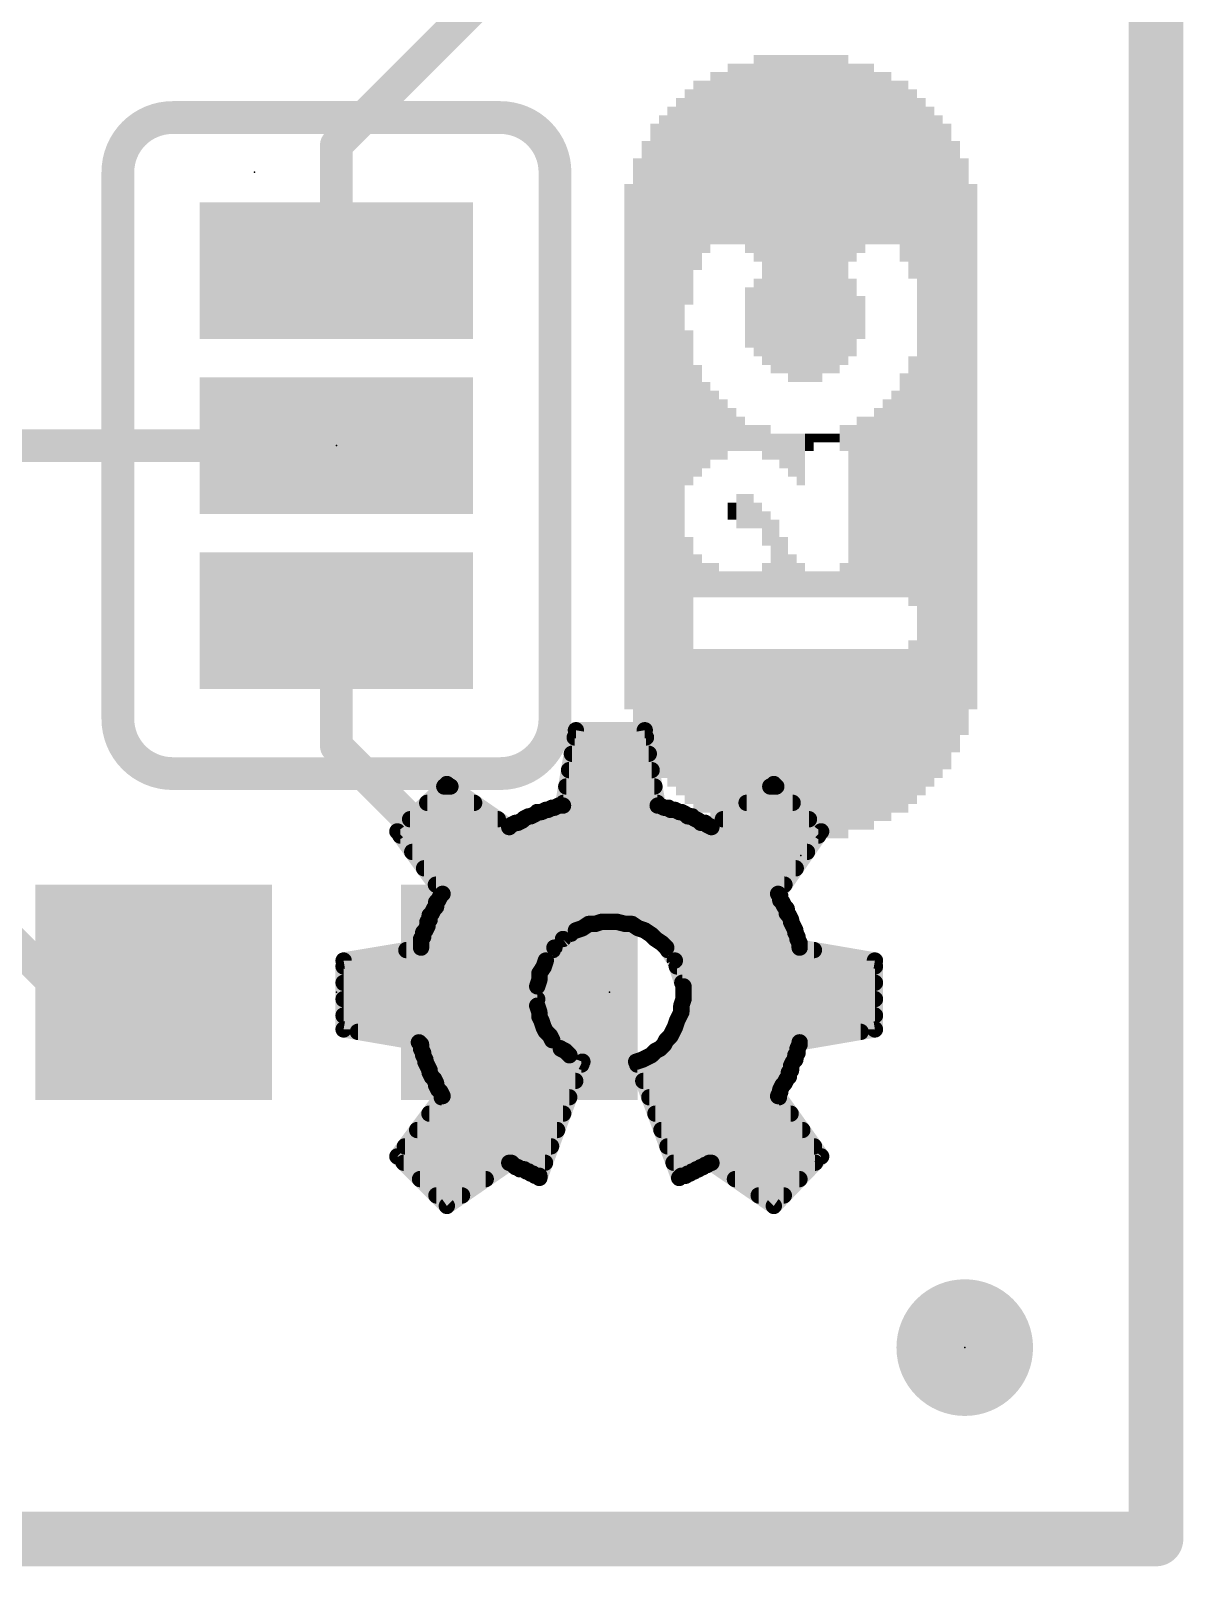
# Model space of a CAD drawing. Extents: x -12.7 to 30.6, y -10.2 to 25.5.
# Drawn here: x 25.25 to 30.61, y -0.13 to 7.01 of the extents above; entities that cross this region are included whole.
import ezdxf

# ---------------------------------------------------------------- set-up
doc = ezdxf.new("R2010")
doc.units = 0
for name, color, linetype in [('1', 12, 'CONTINUOUS'), ('16', 132, 'CONTINUOUS'), ('20', 53, 'CONTINUOUS'), ('21', 41, 'CONTINUOUS'), ('22', 40, 'CONTINUOUS'), ('23', 53, 'CONTINUOUS'), ('24', 53, 'CONTINUOUS')]:
    doc.layers.add(name, color=color, linetype=linetype)

# ---------------------------------------------------------------- blocks, each defined once
blk = doc.blocks.new('PIE')
at = {"const_width": 0.5}
blk.add_lwpolyline([(0, -0.25, 1), (0, 0.25, 1), (0, -0.25)], format="xyb", dxfattribs=at)
blk = doc.blocks.new('RECT')
blk.add_solid([(-0.5, -0.5), (0.5, -0.5), (-0.5, 0.5), (0.5, 0.5)])

msp = doc.modelspace()

# ---------------------------------------------------------------- linework, layer by layer
at = {"layer": '1'}
for points, const_width in [([(30.48, 25.4), (30.48, 0)], 0.254), ([(27.52, 7.327), (26.67, 6.477)], 0.1524), ([(26.67, 5.8928), (26.67, 6.477)], 0.1524), ([(23.876, 5.08), (26.67, 5.08)], 0.1524), ([(26.67, 4.2672), (26.67, 3.683)], 0.1524), ([(24.13, 3.81), (25.4, 2.54)], 0.1524), ([(27.52, 2.833), (26.67, 3.683)], 0.1524), ([(27.52, 2.54), (27.52, 2.833)], 0.1524), ([(25.4, 2.54), (25.82, 2.54)], 0.1524), ([(30.48, 0), (0, 0)], 0.254)]:
    msp.add_lwpolyline(points, dxfattribs=dict(at, const_width=const_width))
for points, const_width in [([(26.7081, 6.477, 1), (26.6319, 6.477)], 0.0762), ([(26.6431, 6.5039, 1), (26.6969, 6.4501)], 0.0762), ([(26.6319, 5.8928, 1), (26.7081, 5.8928)], 0.0762), ([(26.67, 5.0419, 1), (26.67, 5.1181)], 0.0762), ([(26.7081, 4.2672, 1), (26.6319, 4.2672)], 0.0762), ([(26.6319, 3.683, 1), (26.7081, 3.683)], 0.0762), ([(26.6969, 3.7099, 1), (26.6431, 3.6561)], 0.0762), ([(27.5581, 2.833, 1), (27.4819, 2.833)], 0.0762), ([(27.4931, 2.8061, 1), (27.5469, 2.8599)], 0.0762), ([(25.4, 2.5781, 1), (25.4, 2.5019)], 0.0762), ([(25.3731, 2.5131, 1), (25.4269, 2.5669)], 0.0762), ([(25.82, 2.5019, 1), (25.82, 2.5781)], 0.0762), ([(27.4819, 2.54, 1), (27.5581, 2.54)], 0.0762), ([(30.48, -0.0635, 1), (30.48, 0.0635)], 0.127), ([(30.4165, 0, 1), (30.5435, 0)], 0.127)]:
    msp.add_lwpolyline(points, format="xyb", dxfattribs=dict(at, const_width=const_width))
at = {"layer": '16', "const_width": 0.254}
for points in [[(30.48, 25.4), (30.48, 0)], [(30.48, 0), (0, 0)]]:
    msp.add_lwpolyline(points, dxfattribs=at)
at = {"layer": '16', "const_width": 0.127}
for points in [[(30.48, -0.0635, 1), (30.48, 0.0635)], [(30.4165, 0, 1), (30.5435, 0)]]:
    msp.add_lwpolyline(points, format="xyb", dxfattribs=at)
at = {"layer": '20', "const_width": 0.2032}
for points in [[(30.48, 25.4), (30.48, 0)], [(30.48, 0), (0, 0)]]:
    msp.add_lwpolyline(points, dxfattribs=at)
at = {"layer": '20', "const_width": 0.1016}
for points in [[(30.48, -0.0508, 1), (30.48, 0.0508)], [(30.4292, 0, 1), (30.5308, 0)]]:
    msp.add_lwpolyline(points, format="xyb", dxfattribs=at)
at = {"layer": '21'}
for points, const_width in [([(25.908, 6.604, 0.4142), (25.654, 6.35)], 0.1524), ([(25.908, 6.6421, 1), (25.908, 6.5659)], 0.0762), ([(25.908, 6.5659, 1), (25.908, 6.6421)], 0.0762), ([(27.686, 6.35, 0.4142), (27.432, 6.604)], 0.1524), ([(27.432, 6.6421, 1), (27.432, 6.5659)], 0.0762), ([(27.432, 6.5659, 1), (27.432, 6.6421)], 0.0762), ([(25.6921, 6.35, 1), (25.6159, 6.35)], 0.0762), ([(27.7241, 6.35, 1), (27.6479, 6.35)], 0.0762), ([(25.6159, 6.35, 1), (25.6921, 6.35)], 0.0762), ([(27.6479, 6.35, 1), (27.7241, 6.35)], 0.0762), ([(25.654, 3.81, 0.4142), (25.908, 3.556)], 0.1524), ([(25.6921, 3.81, 1), (25.6159, 3.81)], 0.0762), ([(27.432, 3.556, 0.4142), (27.686, 3.81)], 0.1524), ([(27.7241, 3.81, 1), (27.6479, 3.81)], 0.0762), ([(25.6159, 3.81, 1), (25.6921, 3.81)], 0.0762), ([(27.6479, 3.81, 1), (27.7241, 3.81)], 0.0762), ([(25.908, 3.5941, 1), (25.908, 3.5179)], 0.0762), ([(25.908, 3.5179, 1), (25.908, 3.5941)], 0.0762), ([(27.432, 3.5941, 1), (27.432, 3.5179)], 0.0762), ([(27.432, 3.5179, 1), (27.432, 3.5941)], 0.0762)]:
    msp.add_lwpolyline(points, format="xyb", dxfattribs=dict(at, const_width=const_width))
at = {"layer": '21', "const_width": 0.1524}
for points in [[(25.908, 6.604), (27.432, 6.604)], [(25.654, 3.81), (25.654, 6.35)], [(27.686, 6.35), (27.686, 3.81)], [(25.908, 3.556), (27.432, 3.556)]]:
    msp.add_lwpolyline(points, dxfattribs=at)
at = {"layer": '22', "const_width": 0.076}
for points in [[(27.7234, 3.4074), (27.7834, 3.7574)], [(27.7834, 3.7574), (28.1034, 3.7574)], [(28.1034, 3.7574), (28.1634, 3.4074)], [(27.7777, 3.724), (28.1091, 3.724)], [(27.7646, 3.648), (28.1221, 3.648)], [(27.7516, 3.572), (28.1352, 3.572)], [(26.9534, 3.2874), (27.1834, 3.5074)], [(27.1715, 3.496), (27.1999, 3.496)], [(27.1834, 3.5074), (27.4734, 3.3074)], [(27.7386, 3.496), (28.1482, 3.496)], [(28.4134, 3.3074), (28.7034, 3.5074)], [(28.6869, 3.496), (28.7148, 3.496)], [(28.7034, 3.5074), (28.9234, 3.2874)], [(27.0921, 3.42), (27.3101, 3.42)], [(27.6234, 3.3774), (27.6434, 3.3874)], [(27.6434, 3.3874), (27.6534, 3.3874)], [(27.6534, 3.3874), (27.6734, 3.3974)], [(27.6734, 3.3974), (27.6834, 3.3974)], [(27.6834, 3.3974), (27.7034, 3.4074)], [(27.7034, 3.4074), (27.7234, 3.4074)], [(27.7256, 3.42), (28.1612, 3.42)], [(28.1634, 3.4074), (28.1734, 3.4074)], [(28.1734, 3.4074), (28.1934, 3.3974)], [(28.1934, 3.3974), (28.2134, 3.3974)], [(28.2134, 3.3974), (28.2234, 3.3874)], [(28.2234, 3.3874), (28.2434, 3.3874)], [(28.2434, 3.3874), (28.2634, 3.3774)], [(28.5767, 3.42), (28.7908, 3.42)], [(27.0126, 3.344), (27.4203, 3.344)], [(27.4734, 3.3074), (27.4834, 3.3174)], [(27.4834, 3.3174), (27.5034, 3.3274)], [(27.5034, 3.3274), (27.5134, 3.3274)], [(27.5134, 3.3274), (27.5334, 3.3374)], [(27.5334, 3.3374), (27.5434, 3.3474)], [(27.54, 3.344), (28.3401, 3.344)], [(27.5434, 3.3474), (27.5634, 3.3574)], [(27.5634, 3.3574), (27.5734, 3.3574)], [(27.5734, 3.3574), (27.5934, 3.3674)], [(27.5934, 3.3674), (27.6034, 3.3774)], [(27.6034, 3.3774), (27.6234, 3.3774)], [(28.2634, 3.3774), (28.2734, 3.3774)], [(28.2734, 3.3774), (28.2934, 3.3674)], [(28.2934, 3.3674), (28.3034, 3.3574)], [(28.3034, 3.3574), (28.3234, 3.3574)], [(28.3234, 3.3574), (28.3334, 3.3474)], [(28.3334, 3.3474), (28.3534, 3.3374)], [(28.3534, 3.3374), (28.3634, 3.3274)], [(28.3634, 3.3274), (28.3834, 3.3274)], [(28.3834, 3.3274), (28.3934, 3.3174)], [(28.3934, 3.3174), (28.4134, 3.3074)], [(28.4665, 3.344), (28.8668, 3.344)], [(27.1634, 2.9974), (26.9534, 3.2874)], [(26.9674, 3.268), (28.91, 3.268)], [(28.9234, 3.2874), (28.7234, 2.9974)], [(27.0225, 3.192), (28.8576, 3.192)], [(27.0775, 3.116), (28.8052, 3.116)], [(27.1325, 3.04), (28.7528, 3.04)], [(27.1334, 2.9574), (27.1434, 2.9674)], [(27.14, 2.964), (28.7368, 2.964)], [(27.1434, 2.9674), (27.1534, 2.9874)], [(27.1534, 2.9874), (27.1634, 2.9974)], [(28.7234, 2.9974), (28.7334, 2.9874)], [(28.7334, 2.9874), (28.7334, 2.9674)], [(28.7334, 2.9674), (28.7434, 2.9574)], [(27.1034, 2.8974), (27.1134, 2.9074)], [(27.1034, 2.8774), (27.1034, 2.8974)], [(27.1034, 2.888), (28.7781, 2.888)], [(27.1134, 2.9074), (27.1234, 2.9274)], [(27.1234, 2.9274), (27.1334, 2.9374)], [(27.1334, 2.9374), (27.1334, 2.9574)], [(28.7434, 2.9574), (28.7534, 2.9374)], [(28.7534, 2.9374), (28.7634, 2.9274)], [(28.7634, 2.9274), (28.7634, 2.9074)], [(28.7634, 2.9074), (28.7734, 2.8974)], [(28.7734, 2.8974), (28.7834, 2.8774)], [(27.0734, 2.8174), (27.0834, 2.8274)], [(27.0734, 2.7974), (27.0734, 2.8174)], [(27.0834, 2.8274), (27.0934, 2.8474)], [(27.0934, 2.8674), (27.1034, 2.8774)], [(27.0934, 2.8474), (27.0934, 2.8674)], [(27.7834, 2.8274), (27.7234, 2.7874)], [(27.8134, 2.8374), (27.7834, 2.8274)], [(27.8434, 2.8574), (27.8134, 2.8374)], [(27.8734, 2.8574), (27.8434, 2.8574)], [(27.9034, 2.8674), (27.8734, 2.8574)], [(27.9734, 2.8674), (27.9034, 2.8674)], [(28.0134, 2.8574), (27.9734, 2.8674)], [(28.0434, 2.8574), (28.0134, 2.8574)], [(28.0734, 2.8374), (28.0434, 2.8574)], [(28.1034, 2.8274), (28.0734, 2.8374)], [(28.1334, 2.8074), (28.1034, 2.8274)], [(28.7834, 2.8774), (28.7834, 2.8674)], [(28.7834, 2.8674), (28.8034, 2.8274)], [(28.8034, 2.8274), (28.8034, 2.8174)], [(28.8034, 2.8174), (28.8134, 2.7974)], [(26.7034, 2.6874), (27.0634, 2.7474)], [(27.0634, 2.7874), (27.0734, 2.7974)], [(27.0634, 2.7474), (27.0634, 2.7874)], [(27.0734, 2.812), (27.7603, 2.812)], [(27.6834, 2.7474), (27.6434, 2.6874)], [(27.7234, 2.7874), (27.6834, 2.7474)], [(28.1265, 2.812), (28.8061, 2.812)], [(28.1534, 2.7874), (28.1334, 2.8074)], [(28.1834, 2.7674), (28.1534, 2.7874)], [(28.2034, 2.7474), (28.1834, 2.7674)], [(28.2434, 2.6874), (28.2034, 2.7474)], [(28.8134, 2.7974), (28.8134, 2.7874)], [(28.8134, 2.7874), (28.8234, 2.7674)], [(28.8234, 2.7674), (28.8234, 2.7474)], [(28.8234, 2.7474), (29.1734, 2.6874)], [(26.7034, 2.3674), (26.7034, 2.6874)], [(26.9952, 2.736), (27.6758, 2.736)], [(27.6434, 2.6874), (27.6334, 2.6574)], [(28.211, 2.736), (28.8897, 2.736)], [(28.2834, 2.5674), (28.2434, 2.6874)], [(29.1734, 2.6874), (29.1734, 2.3674)], [(26.7034, 2.66), (27.6343, 2.66)], [(27.6334, 2.6574), (27.6134, 2.6274)], [(27.6134, 2.6274), (27.6134, 2.5974)], [(28.2525, 2.66), (29.1734, 2.66)], [(26.7034, 2.584), (27.6089, 2.584)], [(27.6134, 2.5974), (27.6034, 2.5674)], [(27.6034, 2.5674), (27.6034, 2.4774)], [(28.2779, 2.584), (29.1734, 2.584)], [(28.2834, 2.5074), (28.2834, 2.5674)], [(26.7034, 2.508), (27.6034, 2.508)], [(27.6034, 2.4774), (27.6134, 2.4474)], [(28.2734, 2.4774), (28.2834, 2.5074)], [(28.2734, 2.4474), (28.2734, 2.4774)], [(28.2834, 2.508), (29.1734, 2.508)], [(26.7034, 2.432), (27.6134, 2.432)], [(27.6134, 2.4474), (27.6134, 2.4274)], [(27.6134, 2.4274), (27.6234, 2.4074)], [(27.6234, 2.4074), (27.6334, 2.3774)], [(28.2434, 2.3774), (28.2534, 2.4074)], [(28.2534, 2.4074), (28.2734, 2.4474)], [(28.2657, 2.432), (29.1734, 2.432)], [(27.0534, 2.3074), (26.7034, 2.3674)], [(26.7697, 2.356), (27.6448, 2.356)], [(27.6334, 2.3774), (27.6434, 2.3574)], [(27.6434, 2.3574), (27.6634, 2.3374)], [(27.6634, 2.3374), (27.6734, 2.3174)], [(27.6734, 2.3174), (27.7134, 2.2774)], [(28.1934, 2.2974), (28.2034, 2.3174)], [(28.2034, 2.3174), (28.2234, 2.3374)], [(28.2234, 2.3374), (28.2434, 2.3774)], [(28.2327, 2.356), (29.1071, 2.356)], [(29.1734, 2.3674), (28.8234, 2.3074)], [(27.0634, 2.2974), (27.0534, 2.3074)], [(27.0634, 2.2774), (27.0634, 2.2974)], [(27.0634, 2.28), (27.7108, 2.28)], [(27.0734, 2.2574), (27.0634, 2.2774)], [(27.0734, 2.2474), (27.0734, 2.2574)], [(27.0834, 2.2274), (27.0734, 2.2474)], [(27.7134, 2.2774), (27.7334, 2.2674)], [(27.7334, 2.2674), (27.7534, 2.2474)], [(27.7534, 2.2474), (27.8134, 2.2174)], [(28.0934, 2.2274), (28.1334, 2.2474)], [(28.1334, 2.2474), (28.1534, 2.2674)], [(28.1534, 2.2674), (28.1734, 2.2774)], [(28.1734, 2.2774), (28.1934, 2.2974)], [(28.176, 2.28), (28.8147, 2.28)], [(28.8134, 2.2574), (28.8034, 2.2474)], [(28.8034, 2.2474), (28.8034, 2.2274)], [(28.8234, 2.2974), (28.8134, 2.2774)], [(28.8134, 2.2774), (28.8134, 2.2574)], [(28.8234, 2.3074), (28.8234, 2.2974)], [(27.0834, 2.2174), (27.0834, 2.2274)], [(27.1034, 2.1774), (27.0834, 2.2174)], [(27.0901, 2.204), (27.8085, 2.204)], [(27.1034, 2.1674), (27.1034, 2.1774)], [(27.8134, 2.2174), (27.6134, 1.6774)], [(28.0634, 2.2174), (28.0934, 2.2274)], [(28.2634, 1.6774), (28.0634, 2.2174)], [(28.0684, 2.204), (28.7867, 2.204)], [(28.7834, 2.1774), (28.7734, 2.1674)], [(28.7934, 2.2174), (28.7834, 2.1974)], [(28.7834, 2.1974), (28.7834, 2.1774)], [(28.8034, 2.2274), (28.7934, 2.2174)], [(27.1134, 2.1474), (27.1034, 2.1674)], [(27.1234, 2.1374), (27.1134, 2.1474)], [(27.1334, 2.1174), (27.1234, 2.1374)], [(27.1281, 2.128), (27.7803, 2.128)], [(27.1334, 2.1074), (27.1334, 2.1174)], [(27.1434, 2.0874), (27.1334, 2.1074)], [(28.0965, 2.128), (28.7587, 2.128)], [(28.7434, 2.1074), (28.7334, 2.0874)], [(28.7534, 2.1174), (28.7434, 2.1074)], [(28.7634, 2.1374), (28.7534, 2.1174)], [(28.7734, 2.1474), (28.7634, 2.1374)], [(28.7734, 2.1674), (28.7734, 2.1474)], [(26.9534, 1.7774), (27.1634, 2.0574)], [(27.1534, 2.0774), (27.1434, 2.0874)], [(27.1634, 2.0574), (27.1534, 2.0774)], [(27.1594, 2.052), (27.7522, 2.052)], [(28.1247, 2.052), (28.7272, 2.052)], [(28.7334, 2.0774), (28.7234, 2.0574)], [(28.7234, 2.0574), (28.9234, 1.7774)], [(28.7334, 2.0874), (28.7334, 2.0774)], [(27.1024, 1.976), (27.724, 1.976)], [(28.1528, 1.976), (28.7815, 1.976)], [(27.0454, 1.9), (27.6959, 1.9)], [(28.1809, 1.9), (28.8358, 1.9)], [(26.9884, 1.824), (27.6677, 1.824)], [(28.2091, 1.824), (28.8901, 1.824)], [(27.1834, 1.5474), (26.9534, 1.7774)], [(26.9828, 1.748), (27.6396, 1.748)], [(27.4734, 1.7474), (27.1834, 1.5474)], [(27.4834, 1.7474), (27.4734, 1.7474)], [(27.5034, 1.7274), (27.4834, 1.7474)], [(28.2372, 1.748), (28.8953, 1.748)], [(28.4034, 1.7474), (28.3934, 1.7374)], [(28.4134, 1.7474), (28.4034, 1.7474)], [(28.7034, 1.5474), (28.4134, 1.7474)], [(28.9234, 1.7774), (28.7034, 1.5474)], [(27.5134, 1.7274), (27.5034, 1.7274)], [(27.5234, 1.7174), (27.5134, 1.7274)], [(27.5434, 1.7174), (27.5234, 1.7174)], [(27.5534, 1.7074), (27.5434, 1.7174)], [(27.5634, 1.7074), (27.5534, 1.7074)], [(27.5734, 1.6974), (27.5634, 1.7074)], [(27.5834, 1.6974), (27.5734, 1.6974)], [(27.5934, 1.6874), (27.5834, 1.6974)], [(27.6134, 1.6874), (27.5934, 1.6874)], [(27.6134, 1.6774), (27.6134, 1.6874)], [(28.2734, 1.6874), (28.2634, 1.6774)], [(28.2934, 1.6874), (28.2734, 1.6874)], [(28.3034, 1.6974), (28.2934, 1.6874)], [(28.3134, 1.6974), (28.3034, 1.6974)], [(28.3234, 1.7074), (28.3134, 1.6974)], [(28.3334, 1.7074), (28.3234, 1.7074)], [(28.3434, 1.7174), (28.3334, 1.7074)], [(28.3534, 1.7174), (28.3434, 1.7174)], [(28.3634, 1.7274), (28.3534, 1.7174)], [(28.3734, 1.7274), (28.3634, 1.7274)], [(28.3834, 1.7374), (28.3734, 1.7274)], [(28.3934, 1.7374), (28.3834, 1.7374)], [(27.0588, 1.672), (27.3641, 1.672)], [(28.5227, 1.672), (28.8226, 1.672)], [(27.1348, 1.596), (27.2539, 1.596)], [(28.6329, 1.596), (28.7499, 1.596)]]:
    msp.add_lwpolyline(points, dxfattribs=at)
at = {"layer": '22', "const_width": 0.038}
for points in [[(27.7834, 3.7764, 1), (27.7834, 3.7384)], [(27.8021, 3.7542, 1), (27.7647, 3.7606)], [(28.1221, 3.7606, 1), (28.0847, 3.7542)], [(28.1034, 3.7384, 1), (28.1034, 3.7764)], [(27.7777, 3.743, 1), (27.7777, 3.705)], [(28.1091, 3.705, 1), (28.1091, 3.743)], [(27.7646, 3.667, 1), (27.7646, 3.629)], [(28.1221, 3.629, 1), (28.1221, 3.667)], [(27.7516, 3.591, 1), (27.7516, 3.553)], [(28.1352, 3.553, 1), (28.1352, 3.591)], [(27.1715, 3.515, 1), (27.1715, 3.477)], [(27.1942, 3.523, 1), (27.1726, 3.4917)], [(27.1965, 3.4936, 1), (27.1703, 3.5211)], [(27.1999, 3.477, 1), (27.1999, 3.515)], [(27.7386, 3.515, 1), (27.7386, 3.477)], [(28.1482, 3.477, 1), (28.1482, 3.515)], [(28.6869, 3.515, 1), (28.6869, 3.477)], [(28.7168, 3.5208, 1), (28.69, 3.4939)], [(28.7142, 3.4917, 1), (28.6926, 3.523)], [(28.7148, 3.477, 1), (28.7148, 3.515)], [(27.0921, 3.439, 1), (27.0921, 3.401)], [(27.3101, 3.401, 1), (27.3101, 3.439)], [(27.6434, 3.4064, 1), (27.6434, 3.3684)], [(27.6519, 3.3704, 1), (27.6349, 3.4044)], [(27.6534, 3.3684, 1), (27.6534, 3.4064)], [(27.6734, 3.4164, 1), (27.6734, 3.3784)], [(27.6749, 3.4144, 1), (27.6919, 3.3804)], [(27.6819, 3.3804, 1), (27.6649, 3.4144)], [(27.6834, 3.3784, 1), (27.6834, 3.4164)], [(27.7034, 3.4264, 1), (27.7034, 3.3884)], [(27.7119, 3.3904, 1), (27.6949, 3.4244)], [(27.7047, 3.4106, 1), (27.7421, 3.4042)], [(27.7256, 3.439, 1), (27.7256, 3.401)], [(27.7234, 3.3884, 1), (27.7234, 3.4264)], [(28.1634, 3.4264, 1), (28.1634, 3.3884)], [(28.1447, 3.4042, 1), (28.1821, 3.4106)], [(28.1819, 3.4244, 1), (28.1649, 3.3904)], [(28.1612, 3.401, 1), (28.1612, 3.439)], [(28.1734, 3.3884, 1), (28.1734, 3.4264)], [(28.1934, 3.4164, 1), (28.1934, 3.3784)], [(28.1849, 3.3804, 1), (28.2019, 3.4144)], [(28.2268, 3.4108, 1), (28.2, 3.3839)], [(28.2234, 3.4064, 1), (28.2234, 3.3684)], [(28.2134, 3.3784, 1), (28.2134, 3.4164)], [(28.2519, 3.4044, 1), (28.2349, 3.3704)], [(28.2434, 3.3684, 1), (28.2434, 3.4064)], [(28.5767, 3.439, 1), (28.5767, 3.401)], [(28.7908, 3.401, 1), (28.7908, 3.439)], [(27.0126, 3.363, 1), (27.0126, 3.325)], [(27.4203, 3.325, 1), (27.4203, 3.363)], [(27.4749, 3.3344, 1), (27.4919, 3.3004)], [(27.4968, 3.3039, 1), (27.47, 3.3308)], [(27.5034, 3.3464, 1), (27.5034, 3.3084)], [(27.5049, 3.3444, 1), (27.5219, 3.3104)], [(27.5119, 3.3104, 1), (27.4949, 3.3444)], [(27.5134, 3.3084, 1), (27.5134, 3.3464)], [(27.52, 3.3508, 1), (27.5468, 3.3239)], [(27.54, 3.363, 1), (27.54, 3.325)], [(27.5349, 3.3644, 1), (27.5519, 3.3304)], [(27.5419, 3.3204, 1), (27.5249, 3.3544)], [(27.5568, 3.3339, 1), (27.53, 3.3608)], [(27.5634, 3.3764, 1), (27.5634, 3.3384)], [(27.5649, 3.3744, 1), (27.5819, 3.3404)], [(27.5719, 3.3404, 1), (27.5549, 3.3744)], [(27.5734, 3.3384, 1), (27.5734, 3.3764)], [(27.58, 3.3808, 1), (27.6068, 3.3539)], [(27.6034, 3.3964, 1), (27.6034, 3.3584)], [(27.6019, 3.3504, 1), (27.5849, 3.3844)], [(27.6168, 3.3639, 1), (27.59, 3.3908)], [(27.6149, 3.3944, 1), (27.6319, 3.3604)], [(27.6234, 3.3584, 1), (27.6234, 3.3964)], [(27.6449, 3.4044, 1), (27.6619, 3.3704)], [(28.21, 3.3739, 1), (28.2368, 3.4008)], [(28.2634, 3.3964, 1), (28.2634, 3.3584)], [(28.2819, 3.3944, 1), (28.2649, 3.3604)], [(28.2549, 3.3604, 1), (28.2719, 3.3944)], [(28.2734, 3.3584, 1), (28.2734, 3.3964)], [(28.3068, 3.3808, 1), (28.28, 3.3539)], [(28.3034, 3.3764, 1), (28.3034, 3.3384)], [(28.2849, 3.3504, 1), (28.3019, 3.3844)], [(28.29, 3.3439, 1), (28.3168, 3.3708)], [(28.3368, 3.3708, 1), (28.31, 3.3439)], [(28.3419, 3.3644, 1), (28.3249, 3.3304)], [(28.32, 3.3339, 1), (28.3468, 3.3608)], [(28.3234, 3.3384, 1), (28.3234, 3.3764)], [(28.3668, 3.3508, 1), (28.34, 3.3239)], [(28.3401, 3.325, 1), (28.3401, 3.363)], [(28.3634, 3.3464, 1), (28.3634, 3.3084)], [(28.3449, 3.3204, 1), (28.3619, 3.3544)], [(28.35, 3.3139, 1), (28.3768, 3.3408)], [(28.3968, 3.3408, 1), (28.37, 3.3139)], [(28.4019, 3.3344, 1), (28.3849, 3.3004)], [(28.3834, 3.3084, 1), (28.3834, 3.3464)], [(28.4665, 3.363, 1), (28.4665, 3.325)], [(28.8668, 3.325, 1), (28.8668, 3.363)], [(26.9688, 3.2985, 1), (26.938, 3.2762)], [(26.9403, 3.3011, 1), (26.9665, 3.2736)], [(26.9674, 3.287, 1), (26.9674, 3.249)], [(27.46, 3.3208, 1), (27.4868, 3.2939)], [(27.4626, 3.2917, 1), (27.4842, 3.323)], [(28.38, 3.3039, 1), (28.4068, 3.3308)], [(28.4026, 3.323, 1), (28.4242, 3.2917)], [(28.4049, 3.2904, 1), (28.4219, 3.3244)], [(28.939, 3.2766, 1), (28.9078, 3.2982)], [(28.91, 3.2739, 1), (28.9368, 3.3008)], [(28.91, 3.249, 1), (28.91, 3.287)], [(27.0225, 3.211, 1), (27.0225, 3.173)], [(28.8576, 3.173, 1), (28.8576, 3.211)], [(27.0775, 3.135, 1), (27.0775, 3.097)], [(28.8052, 3.097, 1), (28.8052, 3.135)], [(27.1325, 3.059, 1), (27.1325, 3.021)], [(28.7528, 3.021, 1), (28.7528, 3.059)], [(27.14, 2.983, 1), (27.14, 2.945)], [(27.1568, 2.9539, 1), (27.13, 2.9808)], [(27.14, 3.0008, 1), (27.1668, 2.9739)], [(27.1704, 2.9789, 1), (27.1364, 2.9959)], [(27.148, 2.9862, 1), (27.1788, 3.0085)], [(27.1768, 2.9839, 1), (27.15, 3.0108)], [(28.7368, 3.0108, 1), (28.71, 2.9839)], [(28.7078, 3.0082, 1), (28.739, 2.9866)], [(28.7524, 2.9874, 1), (28.7144, 2.9874)], [(28.7468, 2.9808, 1), (28.72, 2.9539)], [(28.72, 2.9739, 1), (28.7468, 3.0008)], [(28.7368, 2.945, 1), (28.7368, 2.983)], [(27.1224, 2.8974, 1), (27.0844, 2.8974)], [(27.09, 2.9108, 1), (27.1168, 2.8839)], [(27.1034, 2.907, 1), (27.1034, 2.869)], [(27.0964, 2.9159, 1), (27.1304, 2.8989)], [(27.1268, 2.8939, 1), (27.1, 2.9208)], [(27.11, 2.9408, 1), (27.1368, 2.9139)], [(27.1404, 2.9189, 1), (27.1064, 2.9359)], [(27.1524, 2.9574, 1), (27.1144, 2.9574)], [(27.12, 2.9708, 1), (27.1468, 2.9439)], [(27.1144, 2.9374, 1), (27.1524, 2.9374)], [(27.1468, 2.9239, 1), (27.12, 2.9508)], [(27.1264, 2.9759, 1), (27.1604, 2.9589)], [(28.7144, 2.9674, 1), (28.7524, 2.9674)], [(28.7604, 2.9659, 1), (28.7264, 2.9489)], [(28.73, 2.9439, 1), (28.7568, 2.9708)], [(28.7668, 2.9508, 1), (28.74, 2.9239)], [(28.7364, 2.9289, 1), (28.7704, 2.9459)], [(28.7824, 2.9274, 1), (28.7444, 2.9274)], [(28.7768, 2.9208, 1), (28.75, 2.8939)], [(28.7444, 2.9074, 1), (28.7824, 2.9074)], [(28.75, 2.9139, 1), (28.7768, 2.9408)], [(28.7904, 2.9059, 1), (28.7564, 2.8889)], [(28.76, 2.8839, 1), (28.7868, 2.9108)], [(28.7781, 2.869, 1), (28.7781, 2.907)], [(27.0924, 2.8174, 1), (27.0544, 2.8174)], [(27.0664, 2.8359, 1), (27.1004, 2.8189)], [(27.0968, 2.8139, 1), (27.07, 2.8408)], [(27.1124, 2.8674, 1), (27.0744, 2.8674)], [(27.08, 2.8808, 1), (27.1068, 2.8539)], [(27.0744, 2.8474, 1), (27.1124, 2.8474)], [(27.1104, 2.8389, 1), (27.0764, 2.8559)], [(27.0844, 2.8774, 1), (27.1224, 2.8774)], [(27.1168, 2.8639, 1), (27.09, 2.8908)], [(27.7774, 2.8454, 1), (27.7894, 2.8093)], [(27.7939, 2.8116, 1), (27.7729, 2.8432)], [(27.8029, 2.8532, 1), (27.8239, 2.8216)], [(27.8194, 2.8193, 1), (27.8074, 2.8554)], [(27.8434, 2.8764, 1), (27.8434, 2.8384)], [(27.8539, 2.8416, 1), (27.8329, 2.8732)], [(27.8674, 2.8754, 1), (27.8794, 2.8393)], [(27.8734, 2.8384, 1), (27.8734, 2.8764)], [(27.9034, 2.8864, 1), (27.9034, 2.8484)], [(27.9094, 2.8493, 1), (27.8974, 2.8854)], [(27.978, 2.8858, 1), (27.9688, 2.8489)], [(27.9734, 2.8484, 1), (27.9734, 2.8864)], [(28.0134, 2.8764, 1), (28.0134, 2.8384)], [(28.0088, 2.8389, 1), (28.018, 2.8758)], [(28.0539, 2.8732, 1), (28.0329, 2.8416)], [(28.0434, 2.8384, 1), (28.0434, 2.8764)], [(28.0794, 2.8554, 1), (28.0674, 2.8193)], [(28.0629, 2.8216, 1), (28.0839, 2.8532)], [(28.1139, 2.8432, 1), (28.0929, 2.8116)], [(28.0974, 2.8093, 1), (28.1094, 2.8454)], [(28.8024, 2.8774, 1), (28.7644, 2.8774)], [(28.8004, 2.8759, 1), (28.7664, 2.8589)], [(28.7644, 2.8674, 1), (28.8024, 2.8674)], [(28.7664, 2.8689, 1), (28.8004, 2.8859)], [(28.8224, 2.8274, 1), (28.7844, 2.8274)], [(28.8204, 2.8259, 1), (28.7864, 2.8089)], [(28.7864, 2.8189, 1), (28.8204, 2.8359)], [(27.0824, 2.7874, 1), (27.0444, 2.7874)], [(27.05, 2.8008, 1), (27.0768, 2.7739)], [(27.0734, 2.831, 1), (27.0734, 2.793)], [(27.06, 2.8308, 1), (27.0868, 2.8039)], [(27.0544, 2.7974, 1), (27.0924, 2.7974)], [(27.0868, 2.7839, 1), (27.06, 2.8108)], [(27.0665, 2.7286, 1), (27.0603, 2.7661)], [(27.6992, 2.7368, 1), (27.6676, 2.7579)], [(27.7129, 2.8032, 1), (27.7339, 2.7716)], [(27.7368, 2.7739, 1), (27.71, 2.8008)], [(27.7603, 2.793, 1), (27.7603, 2.831)], [(28.1265, 2.831, 1), (28.1265, 2.793)], [(28.1468, 2.8208, 1), (28.12, 2.7939)], [(28.1229, 2.7916, 1), (28.1439, 2.8232)], [(28.1639, 2.8032, 1), (28.1429, 2.7716)], [(28.14, 2.7739, 1), (28.1668, 2.8008)], [(28.1968, 2.7808, 1), (28.17, 2.7539)], [(28.1729, 2.7516, 1), (28.1939, 2.7832)], [(28.2192, 2.7579, 1), (28.1876, 2.7368)], [(28.7844, 2.8174, 1), (28.8224, 2.8174)], [(28.8324, 2.7974, 1), (28.7944, 2.7974)], [(28.8304, 2.7959, 1), (28.7964, 2.7789)], [(28.7944, 2.7874, 1), (28.8324, 2.7874)], [(28.7964, 2.7889, 1), (28.8304, 2.8059)], [(28.8424, 2.7674, 1), (28.8044, 2.7674)], [(28.8266, 2.7661, 1), (28.8202, 2.7286)], [(28.8061, 2.793, 1), (28.8061, 2.831)], [(28.8064, 2.7589, 1), (28.8404, 2.7759)], [(26.7224, 2.6874, 1), (26.6844, 2.6874)], [(26.7003, 2.7061, 1), (26.7065, 2.6686)], [(26.9952, 2.755, 1), (26.9952, 2.717)], [(27.0444, 2.7474, 1), (27.0824, 2.7474)], [(27.6276, 2.6979, 1), (27.6592, 2.6768)], [(27.6614, 2.6814, 1), (27.6254, 2.6934)], [(27.67, 2.7608, 1), (27.6968, 2.7339)], [(27.6758, 2.717, 1), (27.6758, 2.755)], [(28.19, 2.7339, 1), (28.2168, 2.7608)], [(28.211, 2.755, 1), (28.211, 2.717)], [(28.2614, 2.6934, 1), (28.2254, 2.6814)], [(28.2276, 2.6768, 1), (28.2592, 2.6979)], [(28.8044, 2.7474, 1), (28.8424, 2.7474)], [(28.8897, 2.717, 1), (28.8897, 2.755)], [(29.1924, 2.6874, 1), (29.1544, 2.6874)], [(29.1702, 2.6686, 1), (29.1766, 2.7061)], [(26.7034, 2.679, 1), (26.7034, 2.641)], [(27.6324, 2.6274, 1), (27.5944, 2.6274)], [(27.5976, 2.6379, 1), (27.6292, 2.6168)], [(27.6154, 2.6634, 1), (27.6514, 2.6514)], [(27.6492, 2.6468, 1), (27.6176, 2.6679)], [(27.6343, 2.641, 1), (27.6343, 2.679)], [(28.2525, 2.679, 1), (28.2525, 2.641)], [(29.1734, 2.641, 1), (29.1734, 2.679)], [(26.7034, 2.603, 1), (26.7034, 2.565)], [(27.6224, 2.5674, 1), (27.5844, 2.5674)], [(27.5854, 2.5734, 1), (27.6214, 2.5614)], [(27.5944, 2.5974, 1), (27.6324, 2.5974)], [(27.6314, 2.5914, 1), (27.5954, 2.6034)], [(27.6089, 2.565, 1), (27.6089, 2.603)], [(28.2779, 2.603, 1), (28.2779, 2.565)], [(28.3024, 2.5674, 1), (28.2644, 2.5674)], [(28.2654, 2.5614, 1), (28.3014, 2.5734)], [(29.1734, 2.565, 1), (29.1734, 2.603)], [(26.7034, 2.527, 1), (26.7034, 2.489)], [(27.6214, 2.4834, 1), (27.5854, 2.4714)], [(27.6034, 2.489, 1), (27.6034, 2.527)], [(28.2924, 2.4774, 1), (28.2544, 2.4774)], [(28.2554, 2.4834, 1), (28.2914, 2.4714)], [(28.2834, 2.527, 1), (28.2834, 2.489)], [(28.2644, 2.5074, 1), (28.3024, 2.5074)], [(28.3014, 2.5014, 1), (28.2654, 2.5134)], [(29.1734, 2.489, 1), (29.1734, 2.527)], [(26.7034, 2.451, 1), (26.7034, 2.413)], [(27.5844, 2.4774, 1), (27.6224, 2.4774)], [(27.6324, 2.4474, 1), (27.5944, 2.4474)], [(27.6304, 2.4359, 1), (27.5964, 2.4189)], [(27.5944, 2.4274, 1), (27.6324, 2.4274)], [(27.5954, 2.4414, 1), (27.6314, 2.4534)], [(27.6414, 2.4134, 1), (27.6054, 2.4014)], [(27.6064, 2.3989, 1), (27.6404, 2.4159)], [(27.6134, 2.413, 1), (27.6134, 2.451)], [(28.2364, 2.4159, 1), (28.2704, 2.3989)], [(28.2714, 2.4014, 1), (28.2354, 2.4134)], [(28.2657, 2.451, 1), (28.2657, 2.413)], [(28.2544, 2.4474, 1), (28.2924, 2.4474)], [(28.2904, 2.4389, 1), (28.2564, 2.4559)], [(29.1734, 2.413, 1), (29.1734, 2.451)], [(26.7066, 2.3861, 1), (26.7002, 2.3486)], [(26.6844, 2.3674, 1), (26.7224, 2.3674)], [(26.7697, 2.375, 1), (26.7697, 2.337)], [(27.6504, 2.3859, 1), (27.6164, 2.3689)], [(27.6154, 2.3714, 1), (27.6514, 2.3834)], [(27.6568, 2.3708, 1), (27.63, 2.3439)], [(27.6264, 2.3489, 1), (27.6604, 2.3659)], [(27.6804, 2.3459, 1), (27.6464, 2.3289)], [(27.6448, 2.337, 1), (27.6448, 2.375)], [(27.65, 2.3239, 1), (27.6768, 2.3508)], [(27.6868, 2.3308, 1), (27.66, 2.3039)], [(28.2204, 2.3089, 1), (28.1864, 2.3259)], [(28.2064, 2.3459, 1), (28.2404, 2.3289)], [(28.2368, 2.3239, 1), (28.21, 2.3508)], [(28.2327, 2.375, 1), (28.2327, 2.337)], [(28.2254, 2.3834, 1), (28.2614, 2.3714)], [(28.2604, 2.3689, 1), (28.2264, 2.3859)], [(29.1071, 2.337, 1), (29.1071, 2.375)], [(29.1544, 2.3674, 1), (29.1924, 2.3674)], [(29.1766, 2.3486, 1), (29.1702, 2.3861)], [(27.0668, 2.3208, 1), (27.04, 2.2939)], [(27.0824, 2.2974, 1), (27.0444, 2.2974)], [(27.0634, 2.299, 1), (27.0634, 2.261)], [(27.0804, 2.2859, 1), (27.0464, 2.2689)], [(27.0444, 2.2774, 1), (27.0824, 2.2774)], [(27.05, 2.2839, 1), (27.0768, 2.3108)], [(27.0502, 2.2886, 1), (27.0566, 2.3261)], [(27.0924, 2.2574, 1), (27.0544, 2.2574)], [(27.0904, 2.2559, 1), (27.0564, 2.2389)], [(27.0564, 2.2489, 1), (27.0904, 2.2659)], [(27.6564, 2.3089, 1), (27.6904, 2.3259)], [(27.7219, 2.2944, 1), (27.7049, 2.2604)], [(27.7, 2.2639, 1), (27.7268, 2.2908)], [(27.7108, 2.261, 1), (27.7108, 2.299)], [(27.7468, 2.2808, 1), (27.72, 2.2539)], [(27.7249, 2.2504, 1), (27.7419, 2.2844)], [(27.7619, 2.2644, 1), (27.7449, 2.2304)], [(28.1419, 2.2304, 1), (28.1249, 2.2644)], [(28.1449, 2.2844, 1), (28.1619, 2.2504)], [(28.1668, 2.2539, 1), (28.14, 2.2808)], [(28.16, 2.2908, 1), (28.1868, 2.2639)], [(28.176, 2.299, 1), (28.176, 2.261)], [(28.1819, 2.2604, 1), (28.1649, 2.2944)], [(28.1764, 2.3059, 1), (28.2104, 2.2889)], [(28.2068, 2.2839, 1), (28.18, 2.3108)], [(28.19, 2.3308, 1), (28.2168, 2.3039)], [(28.8224, 2.2474, 1), (28.7844, 2.2474)], [(28.8324, 2.2774, 1), (28.7944, 2.2774)], [(28.7964, 2.2859, 1), (28.8304, 2.2689)], [(28.8268, 2.2439, 1), (28.8, 2.2708)], [(28.8424, 2.3074, 1), (28.8044, 2.3074)], [(28.8202, 2.3261, 1), (28.8266, 2.2886)], [(28.8044, 2.2974, 1), (28.8424, 2.2974)], [(28.8404, 2.2889, 1), (28.8064, 2.3059)], [(28.8147, 2.261, 1), (28.8147, 2.299)], [(27.0544, 2.2474, 1), (27.0924, 2.2474)], [(27.1024, 2.2274, 1), (27.0644, 2.2274)], [(27.1004, 2.2259, 1), (27.0664, 2.2089)], [(27.0644, 2.2174, 1), (27.1024, 2.2174)], [(27.0664, 2.2189, 1), (27.1004, 2.2359)], [(27.0901, 2.223, 1), (27.0901, 2.185)], [(27.1224, 2.1774, 1), (27.0844, 2.1774)], [(27.74, 2.2339, 1), (27.7668, 2.2608)], [(27.8312, 2.2108, 1), (27.7956, 2.224)], [(27.8049, 2.2004, 1), (27.8219, 2.2344)], [(27.8085, 2.185, 1), (27.8085, 2.223)], [(28.0812, 2.224, 1), (28.0456, 2.2108)], [(28.0574, 2.2354, 1), (28.0694, 2.1993)], [(28.0684, 2.223, 1), (28.0684, 2.185)], [(28.0849, 2.2444, 1), (28.1019, 2.2104)], [(28.0994, 2.2093, 1), (28.0874, 2.2454)], [(28.12, 2.2608, 1), (28.1468, 2.2339)], [(28.8024, 2.1974, 1), (28.7644, 2.1974)], [(28.7664, 2.2059, 1), (28.8004, 2.1889)], [(28.7968, 2.1639, 1), (28.77, 2.1908)], [(28.78, 2.2308, 1), (28.8068, 2.2039)], [(28.8104, 2.2089, 1), (28.7764, 2.2259)], [(28.79, 2.2608, 1), (28.8168, 2.2339)], [(28.7844, 2.2274, 1), (28.8224, 2.2274)], [(28.7867, 2.185, 1), (28.7867, 2.223)], [(28.8168, 2.2139, 1), (28.79, 2.2408)], [(28.7944, 2.2574, 1), (28.8324, 2.2574)], [(27.1204, 2.1759, 1), (27.0864, 2.1589)], [(27.0844, 2.1674, 1), (27.1224, 2.1674)], [(27.0864, 2.1689, 1), (27.1204, 2.1859)], [(27.1268, 2.1608, 1), (27.1, 2.1339)], [(27.0964, 2.1389, 1), (27.1304, 2.1559)], [(27.1404, 2.1459, 1), (27.1064, 2.1289)], [(27.1281, 2.147, 1), (27.1281, 2.109)], [(27.11, 2.1239, 1), (27.1368, 2.1508)], [(27.1524, 2.1174, 1), (27.1144, 2.1174)], [(27.1504, 2.1159, 1), (27.1164, 2.0989)], [(27.1164, 2.1089, 1), (27.1504, 2.1259)], [(27.7803, 2.109, 1), (27.7803, 2.147)], [(28.0965, 2.147, 1), (28.0965, 2.109)], [(28.7604, 2.0989, 1), (28.7264, 2.1159)], [(28.7364, 2.1259, 1), (28.7704, 2.1089)], [(28.7668, 2.1039, 1), (28.74, 2.1308)], [(28.75, 2.1508, 1), (28.7768, 2.1239)], [(28.7804, 2.1289, 1), (28.7464, 2.1459)], [(28.7924, 2.1674, 1), (28.7544, 2.1674)], [(28.76, 2.1808, 1), (28.7868, 2.1539)], [(28.7544, 2.1474, 1), (28.7924, 2.1474)], [(28.7587, 2.109, 1), (28.7587, 2.147)], [(28.7868, 2.1339, 1), (28.76, 2.1608)], [(28.7644, 2.1774, 1), (28.8024, 2.1774)], [(27.1144, 2.1074, 1), (27.1524, 2.1074)], [(27.1568, 2.1008, 1), (27.13, 2.0739)], [(27.1264, 2.0789, 1), (27.1604, 2.0959)], [(27.1704, 2.0859, 1), (27.1364, 2.0689)], [(27.14, 2.0639, 1), (27.1668, 2.0908)], [(27.1594, 2.071, 1), (27.1594, 2.033)], [(27.1464, 2.0489, 1), (27.1804, 2.0659)], [(27.1786, 2.046, 1), (27.1482, 2.0688)], [(27.7522, 2.033, 1), (27.7522, 2.071)], [(28.1247, 2.071, 1), (28.1247, 2.033)], [(28.7389, 2.0684, 1), (28.7079, 2.0463)], [(28.7064, 2.0659, 1), (28.7404, 2.0489)], [(28.7524, 2.0874, 1), (28.7144, 2.0874)], [(28.7164, 2.0959, 1), (28.7504, 2.0789)], [(28.7144, 2.0774, 1), (28.7524, 2.0774)], [(28.7504, 2.0689, 1), (28.7164, 2.0859)], [(28.73, 2.1208, 1), (28.7568, 2.0939)], [(28.7272, 2.033, 1), (28.7272, 2.071)], [(27.1024, 1.995, 1), (27.1024, 1.957)], [(27.724, 1.957, 1), (27.724, 1.995)], [(28.1528, 1.995, 1), (28.1528, 1.957)], [(28.7815, 1.957, 1), (28.7815, 1.995)], [(27.0454, 1.919, 1), (27.0454, 1.881)], [(27.6959, 1.881, 1), (27.6959, 1.919)], [(28.1809, 1.919, 1), (28.1809, 1.881)], [(28.8358, 1.881, 1), (28.8358, 1.919)], [(26.9884, 1.843, 1), (26.9884, 1.805)], [(27.6677, 1.805, 1), (27.6677, 1.843)], [(28.2091, 1.843, 1), (28.2091, 1.805)], [(28.8901, 1.805, 1), (28.8901, 1.843)], [(26.9668, 1.7908, 1), (26.94, 1.7639)], [(26.9382, 1.7888, 1), (26.9686, 1.766)], [(26.9828, 1.767, 1), (26.9828, 1.729)], [(27.4734, 1.7664, 1), (27.4734, 1.7284)], [(27.4842, 1.7317, 1), (27.4626, 1.763)], [(27.4968, 1.7608, 1), (27.47, 1.7339)], [(27.4834, 1.7284, 1), (27.4834, 1.7664)], [(27.6396, 1.729, 1), (27.6396, 1.767)], [(28.2372, 1.767, 1), (28.2372, 1.729)], [(28.4034, 1.7664, 1), (28.4034, 1.7284)], [(28.4168, 1.7339, 1), (28.39, 1.7608)], [(28.4242, 1.763, 1), (28.4026, 1.7317)], [(28.4134, 1.7284, 1), (28.4134, 1.7664)], [(28.8953, 1.729, 1), (28.8953, 1.767)], [(28.9079, 1.7663, 1), (28.9389, 1.7884)], [(28.9371, 1.7642, 1), (28.9097, 1.7905)], [(27.5034, 1.7464, 1), (27.5034, 1.7084)], [(27.49, 1.7139, 1), (27.5168, 1.7408)], [(27.5268, 1.7408, 1), (27.5, 1.7139)], [(27.5234, 1.7364, 1), (27.5234, 1.6984)], [(27.51, 1.7039, 1), (27.5368, 1.7308)], [(27.5134, 1.7084, 1), (27.5134, 1.7464)], [(27.5568, 1.7308, 1), (27.53, 1.7039)], [(27.5534, 1.7264, 1), (27.5534, 1.6884)], [(27.54, 1.6939, 1), (27.5668, 1.7208)], [(27.5434, 1.6984, 1), (27.5434, 1.7364)], [(27.5768, 1.7208, 1), (27.55, 1.6939)], [(27.5734, 1.7164, 1), (27.5734, 1.6784)], [(27.56, 1.6839, 1), (27.5868, 1.7108)], [(27.5634, 1.6884, 1), (27.5634, 1.7264)], [(27.5968, 1.7108, 1), (27.57, 1.6839)], [(27.5934, 1.7064, 1), (27.5934, 1.6684)], [(27.58, 1.6739, 1), (27.6068, 1.7008)], [(27.5834, 1.6784, 1), (27.5834, 1.7164)], [(27.6324, 1.6874, 1), (27.5944, 1.6874)], [(27.6134, 1.6684, 1), (27.6134, 1.7064)], [(28.2734, 1.7064, 1), (28.2734, 1.6684)], [(28.2868, 1.6739, 1), (28.26, 1.7008)], [(28.28, 1.7008, 1), (28.3068, 1.6739)], [(28.3034, 1.7164, 1), (28.3034, 1.6784)], [(28.3168, 1.6839, 1), (28.29, 1.7108)], [(28.2934, 1.6684, 1), (28.2934, 1.7064)], [(28.3, 1.7108, 1), (28.3268, 1.6839)], [(28.3234, 1.7264, 1), (28.3234, 1.6884)], [(28.3368, 1.6939, 1), (28.31, 1.7208)], [(28.3134, 1.6784, 1), (28.3134, 1.7164)], [(28.32, 1.7208, 1), (28.3468, 1.6939)], [(28.3434, 1.7364, 1), (28.3434, 1.6984)], [(28.3568, 1.7039, 1), (28.33, 1.7308)], [(28.3334, 1.6884, 1), (28.3334, 1.7264)], [(28.34, 1.7308, 1), (28.3668, 1.7039)], [(28.3634, 1.7464, 1), (28.3634, 1.7084)], [(28.3768, 1.7139, 1), (28.35, 1.7408)], [(28.3534, 1.6984, 1), (28.3534, 1.7364)], [(28.36, 1.7408, 1), (28.3868, 1.7139)], [(28.3834, 1.7564, 1), (28.3834, 1.7184)], [(28.3968, 1.7239, 1), (28.37, 1.7508)], [(28.3734, 1.7084, 1), (28.3734, 1.7464)], [(28.38, 1.7508, 1), (28.4068, 1.7239)], [(28.3934, 1.7184, 1), (28.3934, 1.7564)], [(27.0588, 1.691, 1), (27.0588, 1.653)], [(27.3641, 1.653, 1), (27.3641, 1.691)], [(27.5956, 1.684, 1), (27.6312, 1.6708)], [(27.5944, 1.6774, 1), (27.6324, 1.6774)], [(28.25, 1.6908, 1), (28.2768, 1.6639)], [(28.2456, 1.6708, 1), (28.2812, 1.684)], [(28.5227, 1.691, 1), (28.5227, 1.653)], [(28.8226, 1.653, 1), (28.8226, 1.691)], [(27.1348, 1.615, 1), (27.1348, 1.577)], [(27.1726, 1.563, 1), (27.1942, 1.5317)], [(27.17, 1.5339, 1), (27.1968, 1.5608)], [(27.2539, 1.577, 1), (27.2539, 1.615)], [(28.6329, 1.615, 1), (28.6329, 1.577)], [(28.6897, 1.5605, 1), (28.7171, 1.5342)], [(28.6926, 1.5317, 1), (28.7142, 1.563)], [(28.7499, 1.577, 1), (28.7499, 1.615)]]:
    msp.add_lwpolyline(points, format="xyb", dxfattribs=at)
at = {"layer": '23'}
for p in [(26.67, 5.08), (28.829, 3.175), (26.67, 2.54), (29.591, 0.889)]:
    msp.add_point(p, dxfattribs=at)
at = {"layer": '24'}
for p in [(26.289, 6.35), (27.94, 2.54), (29.591, 0.889)]:
    msp.add_point(p, dxfattribs=at)

# ---------------------------------------------------------------- block references
at = {"layer": '1', "xscale": 0.635, "yscale": 1.27, "rotation": 270}
for p in [(26.67, 5.8928), (26.67, 5.08), (26.67, 4.2672)]:
    msp.add_blockref('RECT', p, dxfattribs=at)
at = {"layer": '1', "xscale": 1.1}
for p in [(25.82, 2.54), (27.52, 2.54)]:
    msp.add_blockref('RECT', p, dxfattribs=at)
at = {"layer": '1', "xscale": 0.635, "yscale": 0.635}
msp.add_blockref('PIE', (29.591, 0.889), dxfattribs=at)
at = {"layer": '16', "xscale": 0.635, "yscale": 0.635}
msp.add_blockref('PIE', (29.591, 0.889), dxfattribs=at)
at = {"layer": '21', "yscale": 0.04, "rotation": 90}
for p, xscale in [((28.509, 6.435), 0.84), ((28.549, 6.435), 0.84), ((28.589, 6.415), 0.88), ((28.629, 6.415), 0.96), ((28.669, 6.175), 1.44), ((28.709, 6.155), 1.48), ((28.749, 6.155), 1.48), ((28.789, 6.135), 1.52), ((28.829, 6.135), 1.52), ((28.869, 6.135), 1.52), ((28.909, 6.135), 1.52), ((28.949, 6.155), 1.48), ((28.989, 6.155), 1.48), ((29.029, 6.175), 1.44), ((29.069, 6.395), 0.92), ((29.109, 6.415), 0.88), ((29.149, 6.435), 0.84), ((28.429, 6.415), 0.8), ((28.469, 6.415), 0.8), ((29.189, 6.415), 0.8), ((29.229, 6.415), 0.8), ((28.349, 6.335), 0.88), ((28.389, 6.375), 0.8), ((29.269, 6.395), 0.76), ((29.309, 6.355), 0.84), ((29.349, 6.295), 0.88), ((28.229, 5.075), 3.16), ((28.269, 5.075), 3.24), ((29.389, 5.075), 3.24), ((29.429, 5.075), 3.16), ((28.149, 5.075), 3), ((28.189, 5.075), 3.08), ((29.469, 5.075), 3.08), ((29.509, 5.075), 3), ((28.109, 5.075), 2.84), ((29.549, 5.075), 2.84), ((28.069, 5.075), 2.68), ((29.589, 5.075), 2.68), ((28.029, 5.075), 2.44), ((29.629, 5.075), 2.44), ((28.629, 5.675), 0.36), ((29.069, 5.675), 0.36), ((28.589, 5.675), 0.28), ((29.109, 5.675), 0.2), ((28.309, 5.255), 0.72), ((29.349, 4.915), 1.16), ((28.349, 5.195), 0.52), ((28.389, 5.175), 0.4), ((29.309, 4.895), 1.04), ((28.429, 5.175), 0.32), ((28.469, 5.155), 0.28), ((29.229, 4.835), 0.92), ((29.269, 4.855), 0.96), ((28.509, 5.155), 0.2), ((28.549, 5.135), 0.16), ((29.109, 4.795), 0.84), ((29.149, 4.795), 0.84), ((29.189, 4.815), 0.88), ((28.589, 5.115), 0.12), ((28.629, 5.115), 0.12), ((28.669, 5.095), 0.16), ((29.029, 5.115), 0.12), ((29.069, 4.775), 0.8), ((28.709, 5.075), 0.12), ((28.749, 5.055), 0.16), ((28.789, 5.035), 0.2), ((28.829, 5.015), 0.24), ((28.869, 5.095), 0.08), ((28.909, 5.115), 0.04), ((28.949, 5.115), 0.04), ((28.989, 5.115), 0.04), ((28.549, 4.775), 0.16), ((28.589, 4.775), 0.16), ((28.509, 4.775), 0.08), ((28.629, 4.755), 0.12), ((28.669, 4.695), 0.16), ((28.709, 4.555), 0.36), ((28.309, 4.035), 1.24), ((28.749, 4.515), 0.28), ((28.349, 4.475), 0.2), ((28.789, 4.475), 0.2), ((28.389, 4.455), 0.16), ((28.429, 4.455), 0.16), ((28.469, 4.435), 0.12), ((28.509, 4.435), 0.12), ((28.549, 4.435), 0.12), ((28.589, 4.435), 0.12), ((28.629, 4.435), 0.12), ((28.669, 4.455), 0.16), ((28.829, 4.455), 0.16), ((28.869, 4.435), 0.12), ((28.909, 4.435), 0.12), ((28.949, 4.435), 0.12), ((28.989, 4.435), 0.12), ((29.029, 4.455), 0.16), ((29.349, 3.795), 0.76), ((28.349, 3.755), 0.76), ((28.389, 3.755), 0.76), ((28.429, 3.735), 0.8), ((28.469, 3.735), 0.8), ((28.509, 3.715), 0.84), ((28.549, 3.715), 0.84), ((28.589, 3.715), 0.84), ((28.629, 3.695), 0.88), ((28.669, 3.695), 0.88), ((28.709, 3.695), 0.88), ((28.749, 3.695), 0.88), ((28.789, 3.695), 0.88), ((28.829, 3.695), 0.88), ((28.869, 3.695), 0.88), ((28.909, 3.695), 0.88), ((28.949, 3.695), 0.88), ((28.989, 3.695), 0.88), ((29.029, 3.695), 0.88), ((29.069, 3.715), 0.84), ((29.109, 3.715), 0.84), ((29.149, 3.715), 0.84), ((29.189, 3.735), 0.8), ((29.229, 3.735), 0.8), ((29.269, 3.755), 0.76), ((29.309, 3.755), 0.76)]:
    msp.add_blockref('RECT', p, dxfattribs=dict(at, xscale=xscale))
msp.add_blockref('RECT', (28.309, 6.235), dxfattribs=at)

doc.saveas('drawing.dxf')
